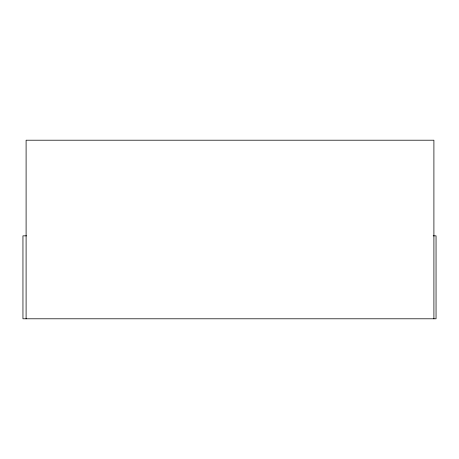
<?xml version="1.0" encoding="UTF-8"?>
<svg xmlns="http://www.w3.org/2000/svg" width="459" height="459" viewBox="0 0 459 459"><rect width="100%" height="100%" fill="white"/><g stroke="black" fill="none" stroke-linecap="round" stroke-linejoin="round"><path stroke-width="0.69" d="M26.53 235.84L22.95 235.84L22.95 318.793L436.05 318.793L436.05 235.84L433.187 235.84M433.904 318.793L433.904 140.207L26.1 140.207L26.1 318.793"/></g></svg>
